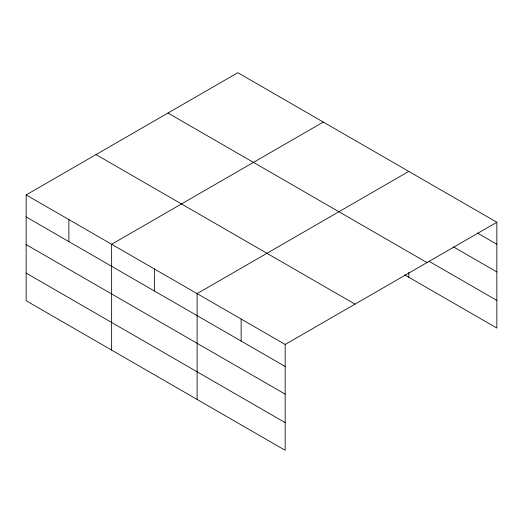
<?xml version="1.0" encoding="UTF-8"?>
<svg xmlns="http://www.w3.org/2000/svg" width="523" height="523" viewBox="0 0 523 523"><rect width="100%" height="100%" fill="white"/><g stroke="black" fill="none" stroke-linecap="round" stroke-linejoin="round"><path stroke-width="0.78" d="M26.15 194.922L285.172 344.467L285.172 450.29L26.15 300.745L26.15 194.922L237.828 72.71L496.85 222.255L496.85 328.078L404.58 274.804M323.306 122.062L111.628 244.274L111.628 350.096M408.783 171.407L197.106 293.619L197.106 399.448M285.172 344.467L496.85 222.255M477.277 232.977L496.85 244.274M453.513 246.915L496.85 271.934M429.05 261.284L496.85 300.424M167.975 113.04L426.997 262.585M96.003 154.592L355.025 304.138M26.15 216.947L285.172 366.486M26.15 244.601L285.172 394.146M26.15 273.091L285.172 422.636M408.783 272.352L408.783 277.236M241.136 319.043L241.136 341.068M154.363 268.946L154.363 290.971M68.886 219.595L68.886 241.619"/></g></svg>
